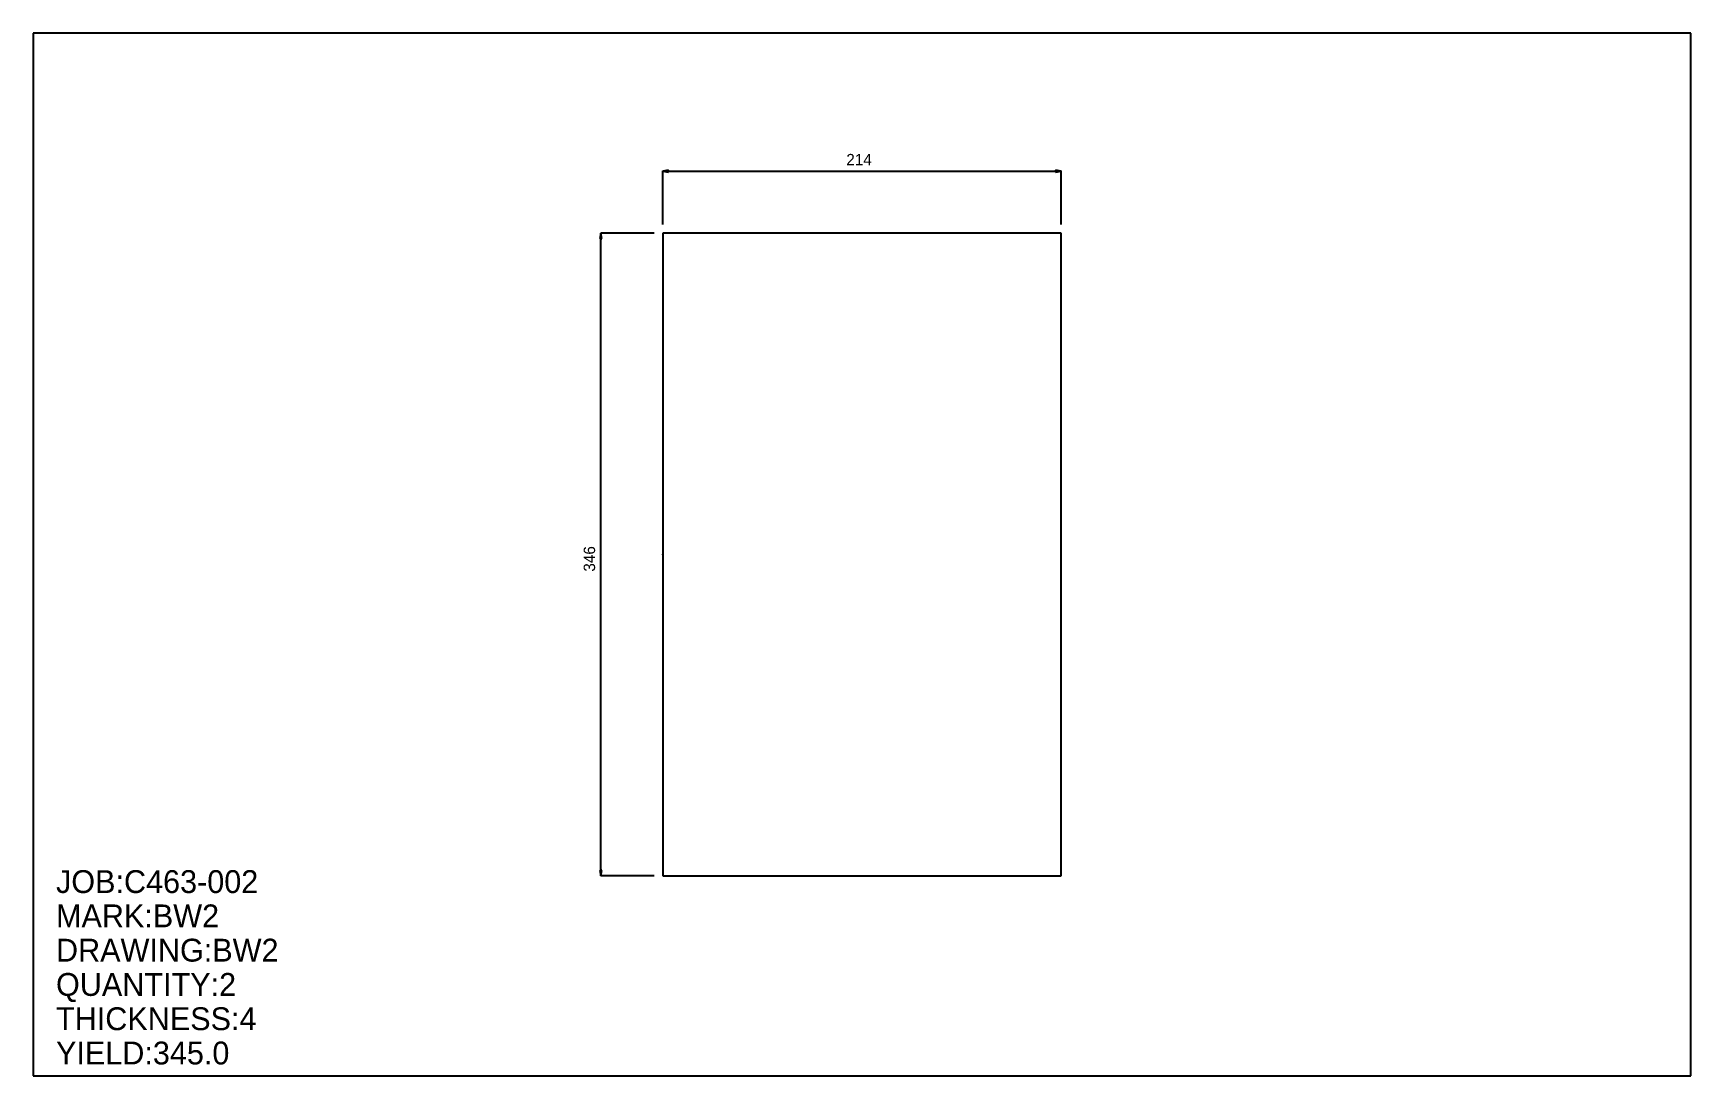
# Model space of a CAD drawing. Extents: x 0 to 891, y 0 to 561.
import ezdxf

# ---------------------------------------------------------------- set-up
doc = ezdxf.new("R2010")
doc.units = 0
doc.header["$LTSCALE"] = 0.125
for name, color, linetype in [('2', 7, 'CONTINUOUS'), ('3', 1, 'CONTINUOUS'), ('5', 7, 'CONTINUOUS'), ('6', 4, 'CONTINUOUS')]:
    doc.layers.add(name, color=color, linetype=linetype)

# ---------------------------------------------------------------- blocks, each defined once
blk = doc.blocks.new('ARROW')
at = {"layer": '2', "linetype": 'CONTINUOUS'}
for p, q in [((0, 0), (-1, 0.166667)), ((-1, 0.166667), (-1, -0.166667)), ((-1, -0.166667), (0, 0))]:
    blk.add_line(p, q, dxfattribs=at)
blk = doc.blocks.new('PLATE')
at = {"layer": '3', "linetype": 'CONTINUOUS'}
for p, q in [((0, 0), (0, -345.60001)), ((214.00101, 0), (0, 0)), ((214.00101, -345.60001), (214.00101, 0)), ((0, -345.60001), (214.00101, -345.60001))]:
    blk.add_line(p, q, dxfattribs=at)
at = {"layer": '5', "linetype": 'CONTINUOUS'}
for p, q in [((-0.1, -172.8), (0.1, -172.8)), ((0, -172.90001), (0, -172.7))]:
    blk.add_line(p, q, dxfattribs=at)
blk.add_circle((0, -172.8), 0.1, dxfattribs=at)
at = {"layer": '6', "linetype": 'CONTINUOUS'}
for p, q in [((0, 4.608), (0, 33.408001)), ((0, 33.358002), (214.00101, 33.358002)), ((214.00101, 4.608), (214.00101, 33.408001)), ((-4.607974, 0), (-33.407974, 0.000003)), ((-33.358002, -345.60001), (-33.357975, 0.000003)), ((-4.608, -345.60001), (-33.408001, -345.60001))]:
    blk.add_line(p, q, dxfattribs=at)
at = {"layer": '6', "xscale": 3.072, "yscale": 3.072, "zscale": 3.072}
for p, rotation in [((0, 33.358002), 180), ((-33.357975, 0.000003), 90), ((-33.358002, -345.60001), 270)]:
    blk.add_blockref('ARROW', p, dxfattribs=dict(at, rotation=rotation))
blk.add_blockref('ARROW', (214.00101, 33.358002), dxfattribs=at)
at = {"layer": '5'}
blk.add_text('ZERO', height=0.015, dxfattribs=at).set_placement((0, -172.8))
at = {"layer": '6'}
blk.add_text('214', height=6.144, dxfattribs=at).set_placement((98.552505, 36.43))
blk.add_text('346', height=6.144, rotation=90, dxfattribs=at).set_placement((-36.429989, -182.01601))

msp = doc.modelspace()

# ---------------------------------------------------------------- linework, layer by layer
at = {"layer": '5', "linetype": 'CONTINUOUS'}
for p, q in [((890.88007, 560.64001), (0, 560.64001)), ((0, 560.64001), (0, 0)), ((890.88007, 0), (890.88007, 560.64001)), ((0, 0), (890.88007, 0))]:
    msp.add_line(p, q, dxfattribs=at)

# ---------------------------------------------------------------- block references
at = {"layer": '2'}
msp.add_blockref('PLATE', (338.43951, 453.12), dxfattribs=at)

# ---------------------------------------------------------------- texts
at = {"layer": '5'}
for s, p in [('JOB:C463-002', (12.287999, 98.303993)), ('MARK:BW2', (12.287999, 79.871994)), ('DRAWING:BW2', (12.287999, 61.439995)), ('QUANTITY:2', (12.287999, 43.007996)), ('THICKNESS:4', (12.287999, 24.575998)), ('YIELD:345.0', (12.287999, 6.144))]:
    msp.add_text(s, height=12.288, dxfattribs=at).set_placement(p)

doc.saveas('drawing.dxf')
